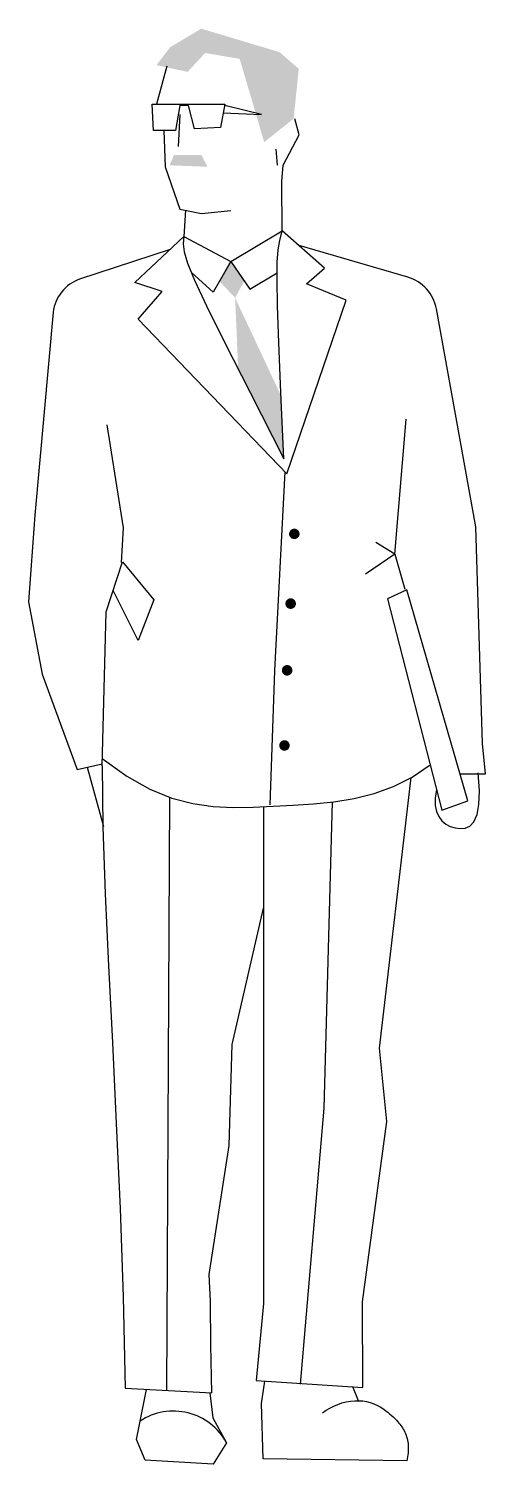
# Model space of a CAD drawing. Extents: x 138.65 to 139.19, y 256.28 to 257.99.
import ezdxf

# ---------------------------------------------------------------- set-up
doc = ezdxf.new("R2010")
doc.units = 0
doc.header["$LTSCALE"] = 15
doc.layers.get('0').update_dxf_attribs({"linetype": 'CONTINUOUS'})

msp = doc.modelspace()

# ---------------------------------------------------------------- linework, layer by layer
at = {"color": 0}
for p, q in [((138.8123, 257.9458), (138.8001, 257.9008)), ((138.7967, 257.8696), (138.7949, 257.9008)), ((138.7949, 257.9008), (138.833, 257.9008)), ((138.8278, 257.899), (138.8227, 257.8696)), ((138.8382, 257.899), (138.8278, 257.899)), ((138.833, 257.9008), (138.8816, 257.9008)), ((138.8452, 257.8713), (138.8382, 257.899)), ((138.8816, 257.9008), (138.8764, 257.873)), ((138.9249, 257.8886), (138.8816, 257.899)), ((138.8278, 257.8886), (138.8261, 257.8505)), ((138.8796, 257.8904), (138.9249, 257.8886)), ((138.9699, 257.8644), (138.9647, 257.8834)), ((138.8227, 257.8696), (138.7967, 257.8696)), ((138.8764, 257.873), (138.8452, 257.8713)), ((138.9508, 257.828), (138.9699, 257.8644)), ((138.9422, 257.8471), (138.9439, 257.828)), ((138.9491, 257.8089), (138.9508, 257.828)), ((138.9495, 257.75), (138.9491, 257.8089)), ((138.8348, 257.7746), (138.8327, 257.7435)), ((138.8327, 257.7435), (138.8885, 257.7137)), ((138.8885, 257.7137), (138.9495, 257.75)), ((138.8885, 257.7137), (138.8677, 257.6773)), ((138.8885, 257.7137), (138.911, 257.6808)), ((138.8677, 257.6773), (138.8416, 257.7006)), ((138.911, 257.6808), (138.9437, 257.7)), ((138.7409, 257.5193), (138.7605, 257.3971)), ((139.0836, 257.3658), (139.097, 257.5262)), ((138.953, 257.4637), (138.9406, 257.2272)), ((138.7605, 257.3971), (138.758, 257.3556)), ((139.0836, 257.3658), (139.0487, 257.3418)), ((139.0836, 257.3658), (139.0613, 257.3796)), ((139.0836, 257.3658), (139.0956, 257.3238)), ((138.7404, 257.2971), (138.7595, 257.3565)), ((138.7595, 257.3565), (138.7969, 257.3115)), ((138.7782, 257.2628), (138.7485, 257.3223)), ((139.0981, 257.3234), (139.0748, 257.3124)), ((139.1705, 257.0723), (139.0981, 257.3234)), ((138.7354, 257.114), (138.7404, 257.2971)), ((138.7969, 257.3115), (138.7782, 257.2628)), ((139.0748, 257.3124), (139.1396, 257.0611)), ((138.9407, 257.2268), (138.9349, 257.0674)), ((138.7059, 257.1097), (138.7354, 257.1162)), ((138.7175, 257.1123), (138.737, 257.0419)), ((139.1613, 257.1044), (139.1914, 257.1046)), ((138.8156, 257.0766), (138.8119, 256.3712)), ((138.9273, 257.0654), (138.9273, 256.4744)), ((139.0091, 257.0711), (138.9994, 256.7067)), ((139.1396, 257.0611), (139.1705, 257.0723)), ((138.9994, 256.7067), (138.9712, 256.3785)), ((138.9273, 256.4744), (138.9187, 256.3828)), ((138.7627, 256.3738), (138.866, 256.3683)), ((138.9187, 256.3828), (139.0455, 256.3746)), ((138.9249, 256.3558), (138.9292, 256.3821)), ((139.0405, 256.359), (139.0339, 256.3753)), ((138.7762, 256.3127), (138.7881, 256.3724)), ((138.8637, 256.3684), (138.8672, 256.3384)), ((138.9271, 256.2899), (138.9249, 256.3558)), ((138.8672, 256.3384), (138.8835, 256.309)), ((139.0978, 256.2876), (138.9271, 256.2899))]:
    msp.add_line(p, q, dxfattribs=at)
for points in [[(138.8087, 257.8696), (138.8105, 257.8263), (138.8278, 257.776), (138.8538, 257.7708), (138.8885, 257.7743)], [(138.9554, 257.4612), (138.7785, 257.6452), (138.8069, 257.6778), (138.7742, 257.6888), (138.8327, 257.7435)], [(138.8327, 257.7435), (138.832, 257.7347), (138.833, 257.7252), (138.837, 257.7118), (138.8454, 257.6915), (138.8597, 257.6611), (138.8812, 257.6176), (138.9114, 257.5579), (138.9516, 257.4788)], [(138.9516, 257.4788), (138.9482, 257.5577), (138.9458, 257.6173), (138.9442, 257.6609), (138.9436, 257.6917), (138.9438, 257.7128), (138.9449, 257.7275), (138.9468, 257.7388), (138.9495, 257.75)], [(138.9554, 257.4612), (139.0257, 257.6678), (138.9788, 257.6871), (139.0002, 257.7057), (138.9495, 257.75)], [(138.7354, 257.114), (138.7363, 257.0412), (138.739, 256.9617), (138.7429, 256.8761), (138.7476, 256.7849), (138.7523, 256.6885), (138.7568, 256.5876), (138.7604, 256.4825), (138.7627, 256.3738)], [(138.7356, 257.1226), (138.7647, 257.1016), (138.7921, 257.0862), (138.8182, 257.0756), (138.8433, 257.069), (138.8676, 257.0655), (138.8915, 257.0644), (138.9151, 257.0649), (138.9389, 257.066), (138.9629, 257.0672), (138.9871, 257.0688), (139.0113, 257.0713), (139.0353, 257.0752), (139.059, 257.0811), (139.082, 257.0894), (139.1043, 257.1006), (139.1256, 257.1153)], [(139.0455, 256.3746), (139.0454, 256.4765), (139.0742, 256.6909), (139.0655, 256.7781), (139.1031, 257.1)], [(139.1333, 257.0857), (139.1316, 257.0756), (139.1316, 257.0669), (139.1331, 257.0596), (139.1359, 257.0535), (139.1397, 257.0485), (139.1444, 257.0447), (139.1497, 257.0419), (139.1555, 257.04), (139.1615, 257.0392), (139.1675, 257.0397), (139.1731, 257.0423), (139.1779, 257.0475), (139.1816, 257.0559), (139.1838, 257.0679), (139.1843, 257.0843), (139.1827, 257.1056)], [(138.866, 256.3683), (138.8648, 256.4254), (138.8642, 256.4771), (138.8626, 256.5091), (138.8865, 256.6626), (138.8901, 256.7825), (138.9273, 256.9447)], [(138.8835, 256.309), (138.8676, 256.2834), (138.7868, 256.2883), (138.7762, 256.3127)]]:
    msp.add_lwpolyline(points, dxfattribs=at)
for points in [[(138.8162, 257.728), (138.7087, 257.6927, 0.28381), (138.6771, 257.6534), (138.6554, 257.4118), (138.648, 257.3091), (138.6642, 257.223), (138.7059, 257.1097)], [(139.1914, 257.1046), (139.1881, 257.1405), (139.1802, 257.3982), (139.1331, 257.6574, 0.28381), (139.0993, 257.6949), (138.9699, 257.7327)], [(138.9977, 256.3445, -0.151745), (139.0362, 256.3589, -0.174084), (139.0709, 256.3486, -0.049665), (139.0874, 256.3338, -0.076041), (139.0955, 256.3217, -0.092706), (139.0996, 256.306, -0.081542), (139.0978, 256.2876)]]:
    msp.add_lwpolyline(points, format="xyb", dxfattribs=at)
at = {"color": 0, "const_width": 0.00625}
for points in [[(138.961, 257.3897, 1), (138.9672, 257.3897, 1)], [(138.9566, 257.3068, 1), (138.9629, 257.3068, 1)], [(138.9524, 257.2275, 1), (138.9587, 257.2275, 1)], [(138.9493, 257.1381, 1), (138.9555, 257.1381, 1)]]:
    msp.add_lwpolyline(points, format="xyb", close=True, dxfattribs=at)
at = {"color": 0}
msp.add_arc((138.8202, 256.2745), 0.0721, 28.6224, 123.307, dxfattribs=at)
for points in [[(138.8166, 257.9686), (138.9467, 257.9625), (138.8534, 257.9905)], [(138.8001, 257.9472), (138.8371, 257.9391), (138.8166, 257.9686), (138.8628, 257.9668)], [(138.8991, 257.9546), (138.9694, 257.9427), (138.8166, 257.9686), (138.9467, 257.9625)], [(138.9283, 257.8556), (138.9633, 257.8835), (138.8991, 257.9546), (138.9694, 257.9427)], [(138.8157, 257.828), (138.8209, 257.8401), (138.8608, 257.8263), (138.8538, 257.8401)], [(138.8871, 257.7144), (138.875, 257.6902), (138.9045, 257.6903), (138.8937, 257.6704)], [(138.8937, 257.6704), (138.9474, 257.556), (138.8973, 257.5856), (138.9516, 257.4788)]]:
    msp.add_solid(points, dxfattribs=at)

doc.saveas('drawing.dxf')
